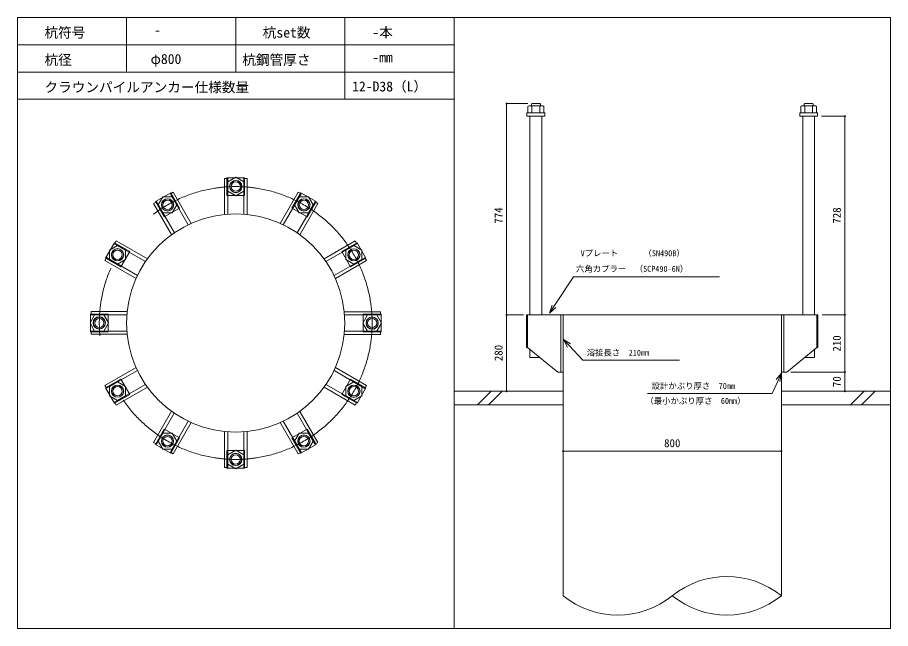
# Model space of a CAD drawing. Units: millimetres, scale not verified. Extents: x -20553 to 20553, y -9578 to 9578.
# Drawn here: x -17253 to -14053, y -7238 to -4998 of the extents above; entities that cross this region are included whole.
import ezdxf
from ezdxf.enums import TextEntityAlignment as Align

# ---------------------------------------------------------------- set-up
doc = ezdxf.new("R2010")
doc.units = ezdxf.units.MM
doc.header["$LTSCALE"] = 20
doc.linetypes.add('USER1', pattern=[101.6, 63.5, -12.7, 12.7, -12.7])
for name, color, linetype, lineweight in [('0-0_0', 7, 'Continuous', 15), ('0-1_01_KUI', 5, 'Continuous', 18), ('0-3_22_部品', 7, 'Continuous', 15), ('0-4_09_SUNPO', 7, 'Continuous', 18), ('0-5_07_CENTER', 1, 'USER1', 18), ('0-6_02_KANAMONO', 6, 'Continuous', 18), ('0-7_10_WAKU', 4, 'Continuous', 18), ('0-9_03_ANCHOR', 4, 'Continuous', 18)]:
    doc.layers.add(name, color=color, linetype=linetype, lineweight=lineweight)
doc.styles.add('ＭＳ ゴシック', font='')
doc.styles.get('ＭＳ ゴシック').set_extended_font_data('MS Gothic')

# ---------------------------------------------------------------- blocks, each defined once
blk = doc.blocks.new('_Open30')
at = {"layer": '0-3_22_部品'}
blk.add_line((0, 0), (-1, 0), dxfattribs=at)
blk.add_lwpolyline([(-1, 0.2679), (0, 0), (-1, -0.2679)], dxfattribs=at)
blk = doc.blocks.new('_DotSmall')
at = {"layer": '0-0_0'}
blk.add_line((0.0625, 0), (-0.0625, 0), dxfattribs=at)
blk.add_circle((0, 0), 0.0625, dxfattribs=at)

msp = doc.modelspace()

# ---------------------------------------------------------------- linework, layer by layer
at = {"layer": '0-1_01_KUI'}
for p, q in [((-15253.02, -6087.67), (-14453.02, -6087.67)), ((-15253.02, -6087.67), (-15253.02, -7117.67)), ((-14453.02, -6087.67), (-14453.02, -7117.67))]:
    msp.add_line(p, q, dxfattribs=at)
at = {"layer": '0-1_01_KUI', "color": 2}
for p, q in [((-15653.02, -6367.67), (-15253.02, -6367.67)), ((-14053.02, -6367.67), (-14453.02, -6367.67)), ((-15653.02, -6417.67), (-15253.02, -6417.67)), ((-14053.02, -6417.67), (-14453.02, -6417.67))]:
    msp.add_line(p, q, dxfattribs=at)
at = {"layer": '0-1_01_KUI', "color": 4}
for p, q in [((-15516.47, -6367.67), (-15566.47, -6417.67)), ((-15476.31, -6367.67), (-15526.31, -6417.67)), ((-14149.97, -6367.67), (-14199.97, -6417.67)), ((-14109.81, -6367.67), (-14159.81, -6417.67))]:
    msp.add_line(p, q, dxfattribs=at)
at = {"layer": '0-1_01_KUI'}
msp.add_circle((-16453.02, -6117.67), 400, dxfattribs=at)
for centre, start, end in [((-14653.02, -7364.77), 51.01373, 128.98629), ((-15053.02, -6870.57), 231.01375, 308.98626), ((-14653.02, -6870.57), 231.01371, 308.98627)]:
    msp.add_arc(centre, 317.9, start, end, dxfattribs=at)
at = {"layer": '0-4_09_SUNPO', "color": 3}
for p, q in [((-15382.65, -5313.67), (-15460.29, -5313.67)), ((-15460.29, -6087.67), (-15460.29, -5313.67)), ((-14305.52, -5359.67), (-14220.48, -5359.67)), ((-14220.48, -6087.67), (-14220.48, -5359.67)), ((-15398.02, -6087.67), (-15460.29, -6087.67)), ((-15402.08, -6087.67), (-15460.29, -6087.67)), ((-15460.29, -6367.67), (-15460.29, -6087.67)), ((-14303.96, -6087.67), (-14220.48, -6087.67)), ((-14303.96, -6087.67), (-14220.48, -6087.67)), ((-14220.48, -6297.67), (-14220.48, -6087.67)), ((-14418.02, -6297.67), (-14220.48, -6297.67)), ((-14418.02, -6297.67), (-14220.48, -6297.67)), ((-14220.48, -6367.67), (-14220.48, -6297.67)), ((-15268.02, -6367.67), (-15460.29, -6367.67)), ((-14438.02, -6367.67), (-14220.48, -6367.67)), ((-15253.02, -6572.67), (-15253.02, -6587.67)), ((-14453.02, -6587.67), (-15253.02, -6587.67)), ((-14453.02, -6572.67), (-14453.02, -6587.67))]:
    msp.add_line(p, q, dxfattribs=at)
for points in [[(-15286.89, -6056.98), (-15214.48, -5948.06), (-14680.21, -5948.06)], [(-15231.52, -6200.19), (-15180.88, -6253.36), (-14826.44, -6253.36)], [(-14465.48, -6328.67), (-14487.21, -6376.28), (-14944.1, -6376.28)]]:
    msp.add_lwpolyline(points, dxfattribs=at)
at = {"layer": '0-5_07_CENTER'}
msp.add_circle((-16453.02, -6117.67), 500, dxfattribs=at)
at = {"layer": '0-6_02_KANAMONO'}
for p, q in [((-16494.47, -5587.67), (-16494.47, -5719.83)), ((-16482.47, -5587.67), (-16494.47, -5587.67)), ((-16482.47, -5587.67), (-16482.47, -5718.76)), ((-16423.47, -5587.67), (-16423.47, -5718.77)), ((-16423.47, -5587.67), (-16411.47, -5587.67)), ((-16411.47, -5587.67), (-16411.47, -5719.84)), ((-16692.43, -5643.9), (-16682.04, -5637.9)), ((-16692.43, -5643.9), (-16626.88, -5757.43)), ((-16682.04, -5637.9), (-16615.95, -5752.36)), ((-16223.92, -5637.96), (-16289.99, -5752.4)), ((-16213.52, -5643.96), (-16279.07, -5757.48)), ((-16213.52, -5643.96), (-16223.92, -5637.96)), ((-16743.52, -5673.4), (-16753.92, -5679.4)), ((-16753.92, -5679.4), (-16687.84, -5793.85)), ((-16743.52, -5673.4), (-16677.98, -5786.93)), ((-16162.43, -5673.46), (-16227.98, -5786.98)), ((-16152.04, -5679.46), (-16218.12, -5793.91)), ((-16162.43, -5673.46), (-16152.04, -5679.46)), ((-16897.24, -5827.08), (-16891.24, -5816.69)), ((-16891.24, -5816.69), (-16776.78, -5882.77)), ((-16014.75, -5816.78), (-16129.2, -5882.85)), ((-16008.75, -5827.17), (-16014.75, -5816.78)), ((-16897.24, -5827.08), (-16783.71, -5892.63)), ((-16008.75, -5827.17), (-16122.27, -5892.71)), ((-16926.74, -5878.18), (-16932.74, -5888.57)), ((-16926.74, -5878.18), (-16813.21, -5943.72)), ((-15979.25, -5878.26), (-16092.78, -5943.81)), ((-15979.25, -5878.26), (-15973.25, -5888.66)), ((-16932.74, -5888.57), (-16818.29, -5954.65)), ((-15973.25, -5888.66), (-16087.71, -5954.74)), ((-16983.02, -6076.12), (-16850.86, -6076.12)), ((-16983.02, -6088.12), (-16983.02, -6076.12)), ((-15923.02, -6076.22), (-16055.17, -6076.22)), ((-15923.02, -6088.22), (-15923.02, -6076.22)), ((-16983.02, -6088.12), (-16851.93, -6088.12)), ((-15923.02, -6088.22), (-16054.11, -6088.22)), ((-15387.08, -6087.67), (-15383.02, -6087.67)), ((-15387.08, -6087.67), (-15387.08, -6207.67)), ((-15383.02, -6087.67), (-15253.02, -6087.67)), ((-15383.02, -6087.67), (-15383.02, -6207.67)), ((-15253.02, -6087.67), (-15253.02, -6267.67)), ((-15253.02, -6087.67), (-15253.02, -6267.67)), ((-14323.02, -6087.67), (-14453.02, -6087.67)), ((-14453.02, -6087.67), (-14453.02, -6267.67)), ((-14453.02, -6087.67), (-14453.02, -6267.67)), ((-14318.96, -6087.67), (-14323.02, -6087.67)), ((-14323.02, -6087.67), (-14323.02, -6207.67)), ((-14318.96, -6087.67), (-14318.96, -6207.67)), ((-16983.02, -6147.12), (-16851.93, -6147.12)), ((-16983.02, -6147.12), (-16983.02, -6159.12)), ((-16983.02, -6159.12), (-16850.87, -6159.12)), ((-15923.02, -6159.22), (-16055.18, -6159.22)), ((-15923.02, -6147.22), (-16054.11, -6147.22)), ((-15923.02, -6147.22), (-15923.02, -6159.22)), ((-15383.02, -6207.67), (-15387.08, -6207.67)), ((-15273.02, -6297.67), (-15383.02, -6207.67)), ((-14433.02, -6297.67), (-14323.02, -6207.67)), ((-14323.02, -6207.67), (-14318.96, -6207.67)), ((-16932.79, -6346.69), (-16818.33, -6280.61)), ((-16926.79, -6357.08), (-16813.26, -6291.54)), ((-15979.3, -6357.17), (-16092.83, -6291.63)), ((-15973.3, -6346.78), (-16087.75, -6280.7)), ((-15253.02, -6297.67), (-15273.02, -6297.67)), ((-14453.02, -6297.67), (-14433.02, -6297.67)), ((-16926.79, -6357.08), (-16932.79, -6346.69)), ((-16897.29, -6408.18), (-16783.77, -6342.63)), ((-16891.29, -6418.57), (-16776.84, -6352.49)), ((-16014.8, -6418.66), (-16129.26, -6352.58)), ((-16008.8, -6408.26), (-16122.33, -6342.72)), ((-15979.3, -6357.17), (-15973.3, -6346.78)), ((-16897.29, -6408.18), (-16891.29, -6418.57)), ((-16008.8, -6408.26), (-16014.8, -6418.66)), ((-16754, -6555.89), (-16687.92, -6441.43)), ((-16743.61, -6561.89), (-16678.06, -6448.36)), ((-16162.52, -6561.94), (-16228.06, -6448.42)), ((-16152.12, -6555.94), (-16218.2, -6441.49)), ((-16692.52, -6591.39), (-16626.97, -6477.87)), ((-16682.12, -6597.39), (-16616.05, -6482.94)), ((-16224, -6597.44), (-16290.09, -6482.98)), ((-16213.61, -6591.44), (-16279.16, -6477.91)), ((-16494.57, -6647.67), (-16494.57, -6515.51)), ((-16482.57, -6647.67), (-16482.57, -6516.58)), ((-16423.57, -6647.67), (-16423.57, -6516.59)), ((-16411.57, -6647.67), (-16411.57, -6515.52)), ((-16743.61, -6561.89), (-16754, -6555.89)), ((-16162.52, -6561.94), (-16152.12, -6555.94)), ((-16692.52, -6591.39), (-16682.12, -6597.39)), ((-16213.61, -6591.44), (-16224, -6597.44)), ((-16482.57, -6647.67), (-16494.57, -6647.67)), ((-16423.57, -6647.67), (-16411.57, -6647.67))]:
    msp.add_line(p, q, dxfattribs=at)
for points in [[(-16482.47, -5634.71), (-16452.97, -5651.74), (-16423.47, -5634.71), (-16423.47, -5600.64), (-16452.97, -5583.61), (-16482.47, -5600.64)], [(-16720.01, -5714.14), (-16685.94, -5714.14), (-16668.91, -5684.64), (-16685.94, -5655.14), (-16720.01, -5655.14), (-16737.04, -5684.64)], [(-16237.04, -5684.69), (-16220.01, -5714.19), (-16185.94, -5714.19), (-16168.91, -5684.69), (-16185.94, -5655.19), (-16220.01, -5655.19)], [(-16886.01, -5901.69), (-16856.51, -5884.66), (-16856.51, -5850.6), (-16886.01, -5833.57), (-16915.51, -5850.6), (-16915.51, -5884.66)], [(-16049.48, -5850.69), (-16049.48, -5884.75), (-16019.98, -5901.78), (-15990.48, -5884.75), (-15990.48, -5850.69), (-16019.98, -5833.65)], [(-16935.99, -6147.12), (-16918.96, -6117.62), (-16935.99, -6088.12), (-16970.05, -6088.12), (-16987.08, -6117.62), (-16970.05, -6147.12)], [(-15970.05, -6088.22), (-15987.08, -6117.72), (-15970.05, -6147.22), (-15935.99, -6147.22), (-15918.96, -6117.72), (-15935.99, -6088.22)], [(-15262.02, -6087.67), (-15253.02, -6087.67), (-15253.02, -6297.67), (-15262.02, -6297.67)], [(-14453.02, -6087.67), (-14444.02, -6087.67), (-14444.02, -6297.67), (-14453.02, -6297.67)], [(-16856.56, -6384.66), (-16856.56, -6350.6), (-16886.06, -6333.57), (-16915.56, -6350.6), (-16915.56, -6384.66), (-16886.06, -6401.69)], [(-16020.03, -6333.65), (-16049.53, -6350.69), (-16049.53, -6384.75), (-16020.03, -6401.78), (-15990.53, -6384.75), (-15990.53, -6350.69)], [(-16669, -6550.66), (-16686.03, -6521.16), (-16720.1, -6521.16), (-16737.13, -6550.66), (-16720.1, -6580.16), (-16686.03, -6580.16)], [(-16186.03, -6521.21), (-16220.1, -6521.21), (-16237.13, -6550.71), (-16220.1, -6580.21), (-16186.03, -6580.21), (-16169, -6550.71)], [(-16423.57, -6600.64), (-16453.07, -6583.61), (-16482.57, -6600.64), (-16482.57, -6634.71), (-16453.07, -6651.74), (-16423.57, -6634.71)]]:
    msp.add_lwpolyline(points, close=True, dxfattribs=at)
for centre, radius in [((-16452.97, -5617.67), 22.5), ((-16453.02, -5617.67), 21.75), ((-16702.98, -5684.64), 22.5), ((-16703.02, -5684.66), 21.75), ((-16202.98, -5684.69), 22.5), ((-16203.02, -5684.66), 21.75), ((-16886.01, -5867.63), 22.5), ((-16886.03, -5867.67), 21.75), ((-16019.98, -5867.72), 22.5), ((-16020.01, -5867.67), 21.75), ((-16953.02, -6117.62), 22.5), ((-16953.02, -6117.67), 21.75), ((-15953.02, -6117.72), 22.5), ((-15953.02, -6117.67), 21.75), ((-16886.06, -6367.63), 22.5), ((-16886.03, -6367.67), 21.75), ((-16020.03, -6367.72), 22.5), ((-16020.01, -6367.67), 21.75), ((-16703.06, -6550.66), 22.5), ((-16703.02, -6550.69), 21.75), ((-16203.06, -6550.71), 22.5), ((-16203.02, -6550.69), 21.75), ((-16453.07, -6617.67), 22.5), ((-16453.02, -6617.67), 21.75)]:
    msp.add_circle(centre, radius, dxfattribs=at)
at = {"layer": '0-7_10_WAKU'}
for p, q in [((-17253.02, -4997.67), (-17253.02, -7237.67)), ((-14053.02, -4997.67), (-17253.02, -4997.67)), ((-16853.02, -5097.67), (-16853.02, -4997.67)), ((-16453.02, -5097.67), (-16453.02, -4997.67)), ((-16053.02, -5097.67), (-16053.02, -4997.67)), ((-15653.02, -4997.67), (-15653.02, -7237.67)), ((-14053.02, -4997.67), (-14053.02, -7237.67)), ((-15653.02, -5097.67), (-17253.02, -5097.67)), ((-16853.02, -5197.67), (-16853.02, -5097.67)), ((-16453.02, -5197.67), (-16453.02, -5097.67)), ((-16053.02, -5197.67), (-16053.02, -5097.67)), ((-15653.02, -5197.67), (-17253.02, -5197.67)), ((-16053.02, -5297.67), (-16053.02, -5197.67)), ((-15653.02, -5297.67), (-17253.02, -5297.67)), ((-14053.02, -7237.67), (-17253.02, -7237.67))]:
    msp.add_line(p, q, dxfattribs=at)
at = {"layer": '0-9_03_ANCHOR', "color": 2}
for p, q in [((-15367.65, -5313.67), (-15369.52, -5315.54)), ((-15369.52, -5315.54), (-15369.52, -5321.67)), ((-15338.39, -5313.67), (-15367.65, -5313.67)), ((-14367.65, -5313.67), (-14369.52, -5315.54)), ((-14369.52, -5315.54), (-14369.52, -5321.67)), ((-14338.39, -5313.67), (-14367.65, -5313.67))]:
    msp.add_line(p, q, dxfattribs=at)
at = {"layer": '0-9_03_ANCHOR'}
for p, q in [((-15367.45, -5321.67), (-15367.45, -5347.67)), ((-15338.59, -5321.67), (-15338.59, -5347.67)), ((-14367.45, -5321.67), (-14367.45, -5347.67)), ((-14338.59, -5321.67), (-14338.59, -5347.67))]:
    msp.add_line(p, q, dxfattribs=at)
for points in [[(-15378.02, -5321.67), (-15328.02, -5321.67), (-15324.02, -5323.98), (-15324.02, -5347.67), (-15382.02, -5347.67), (-15382.02, -5323.98)], [(-14378.02, -5321.67), (-14328.02, -5321.67), (-14324.02, -5323.98), (-14324.02, -5347.67), (-14382.02, -5347.67), (-14382.02, -5323.98)], [(-15320.52, -5347.67), (-15320.52, -5359.67), (-15385.52, -5359.67), (-15385.52, -5347.67)], [(-14320.52, -5347.67), (-14320.52, -5359.67), (-14385.52, -5359.67), (-14385.52, -5347.67)], [(-16420.47, -5585.17), (-16420.47, -5650.17), (-16485.47, -5650.17), (-16485.47, -5585.17)], [(-16691.08, -5640.24), (-16658.58, -5696.53), (-16714.87, -5729.03), (-16747.37, -5672.74)], [(-16158.58, -5672.79), (-16191.08, -5729.08), (-16247.37, -5696.58), (-16214.87, -5640.29)], [(-16897.9, -5823.23), (-16841.61, -5855.73), (-16874.11, -5912.03), (-16930.4, -5879.53)], [(-15975.59, -5879.61), (-16031.88, -5912.11), (-16064.38, -5855.82), (-16008.09, -5823.32)], [(-16985.52, -6085.12), (-16920.52, -6085.12), (-16920.52, -6150.12), (-16985.52, -6150.12)], [(-15920.52, -6150.22), (-15985.52, -6150.22), (-15985.52, -6085.22), (-15920.52, -6085.22)], [(-16930.45, -6355.73), (-16874.16, -6323.23), (-16841.66, -6379.53), (-16897.95, -6412.03)], [(-16008.14, -6412.11), (-16064.43, -6379.61), (-16031.93, -6323.32), (-15975.64, -6355.82)], [(-16747.46, -6562.56), (-16714.96, -6506.26), (-16658.67, -6538.76), (-16691.17, -6595.06)], [(-16214.96, -6595.11), (-16247.46, -6538.82), (-16191.17, -6506.32), (-16158.67, -6562.61)], [(-16485.57, -6650.17), (-16485.57, -6585.17), (-16420.57, -6585.17), (-16420.57, -6650.17)]]:
    msp.add_lwpolyline(points, close=True, dxfattribs=at)
at = {"layer": '0-9_03_ANCHOR', "color": 2}
for points in [[(-15338.39, -5313.67), (-15336.52, -5315.54), (-15336.52, -5321.67)], [(-14338.39, -5313.67), (-14336.52, -5315.54), (-14336.52, -5321.67)], [(-15374.53, -6214.62), (-15374.53, -6243.67), (-15339.02, -6243.67)], [(-14367.02, -6243.67), (-14331.51, -6243.67), (-14331.51, -6214.62)]]:
    msp.add_lwpolyline(points, dxfattribs=at)
for points in [[(-15374.53, -5359.67), (-15331.51, -5359.67), (-15331.51, -6087.67), (-15374.53, -6087.67)], [(-14374.53, -5359.67), (-14331.51, -5359.67), (-14331.51, -6087.67), (-14374.53, -6087.67)]]:
    msp.add_lwpolyline(points, close=True, dxfattribs=at)
at = {"layer": '0-9_03_ANCHOR'}
for centre in [(-16452.97, -5617.67), (-16702.98, -5684.64), (-16202.98, -5684.69), (-16886.01, -5867.63), (-16019.98, -5867.72), (-16953.02, -6117.62), (-15953.02, -6117.72), (-16886.06, -6367.63), (-16020.03, -6367.72), (-16703.06, -6550.66), (-16203.06, -6550.71), (-16453.07, -6617.67)]:
    msp.add_circle(centre, 17, dxfattribs=at)

# ---------------------------------------------------------------- block references
at = {"layer": '0-4_09_SUNPO', "xscale": 30, "yscale": 30}
for name, p, rotation in [('_DotSmall', (-15460.29, -5313.67), 90), ('_DotSmall', (-14220.48, -5359.67), 90), ('_Open30', (-15303.5, -6081.96), 236.38292), ('_DotSmall', (-15460.29, -6087.67), 270), ('_DotSmall', (-15460.29, -6087.67), 90), ('_DotSmall', (-14220.48, -6087.67), 270), ('_DotSmall', (-14220.48, -6087.67), 90), ('_Open30', (-15252.2, -6178.46), 133.59929), ('_Open30', (-14453.02, -6301.38), 65.4645), ('_DotSmall', (-14220.48, -6297.67), 270), ('_DotSmall', (-14220.48, -6297.67), 90), ('_DotSmall', (-15460.29, -6367.67), 270), ('_DotSmall', (-14220.48, -6367.67), 270), ('_DotSmall', (-15253.02, -6587.67), 180)]:
    msp.add_blockref(name, p, dxfattribs=dict(at, rotation=rotation))
msp.add_blockref('_DotSmall', (-14453.02, -6587.67), dxfattribs=at)

# ---------------------------------------------------------------- texts
at = {"layer": '0-4_09_SUNPO', "style": 'ＭＳ ゴシック'}
for s, height, p in [('杭符号', 36.66, (-17153.99, -5082.41)), ('-', 36.66, (-16752.28, -5073.32)), ('杭set数', 36.66, (-16353.99, -5082.41)), ('-本', 36.66, (-15952.28, -5081.56)), ('杭径', 36.66, (-17153.99, -5182.41)), ('φ800', 36.66, (-16765.07, -5179.28)), ('杭鋼管厚さ', 36.66, (-16428.89, -5182.41)), ('-mm', 36.66, (-15952.28, -5173.32)), ('クラウンパイルアンカー仕様数量', 36.66, (-17153.99, -5282.69)), ('12-D38（L）', 36.66, (-16026.23, -5279.85)), (' Vプレート\u3000\u3000\u3000（SN490B）', 21.99, (-15203.95, -5879.53)), ('六角カプラー\u3000（SCP490-6N）', 21.99, (-15206.17, -5936.69)), ('溶接長さ\u3000210mm', 21.99, (-15166.61, -6244.1)), (' 設計かぶり厚さ\u300070mm', 21.99, (-14944.1, -6366.06)), ('（最小かぶり厚さ\u300060mm）', 21.99, (-14951.94, -6420.83)), ('800', 29.33, (-14883.02, -6581.67))]:
    msp.add_text(s, height=height, dxfattribs=at).set_placement(p, align=Align.BOTTOM_LEFT)
for s, p in [('774', (-15466.29, -5753.67)), ('728', (-14226.48, -5753.67)), ('210', (-14226.48, -6222.67)), ('280', (-15466.29, -6257.67)), ('70', (-14226.48, -6352.67))]:
    msp.add_text(s, height=29.33, rotation=90, dxfattribs=at).set_placement(p, align=Align.BOTTOM_LEFT)

doc.saveas('drawing.dxf')
